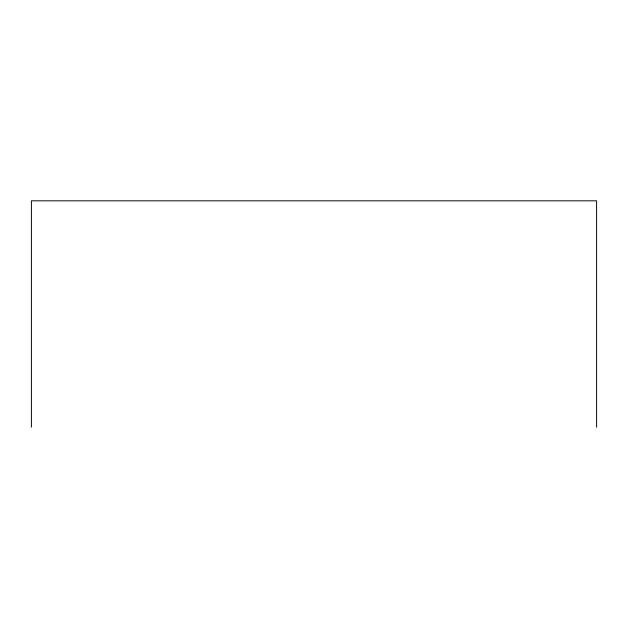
<?xml version="1.0" encoding="UTF-8"?>
<svg xmlns="http://www.w3.org/2000/svg" width="628" height="628" viewBox="0 0 628 628"><rect width="100%" height="100%" fill="white"/><g stroke="black" fill="none" stroke-linecap="round" stroke-linejoin="round"><path stroke-width="0.94" d="M596.6 427.181L596.6 200.819L31.4 200.819L31.4 427.181"/></g></svg>
